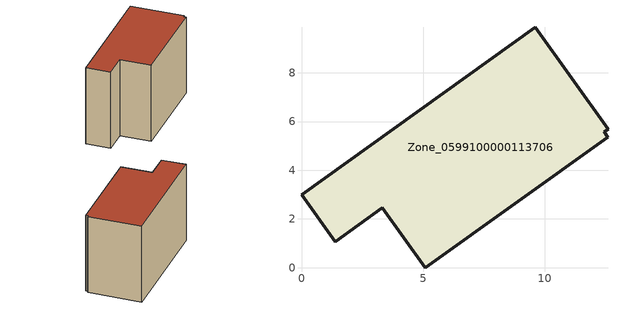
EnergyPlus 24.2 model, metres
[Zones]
Zone_0599100000113706
 floor ground (C_G): 3.32,2.45 1.38,1.06 0,2.99 9.6,9.87 12.59,5.68 12.44,5.58 12.59,5.36 5.08,0 z0
 wall outside (C_F): 9.6,9.87 0,2.99 1.38,1.06 3.32,2.45 5.08,0 12.59,5.36 12.44,5.58 12.59,5.68 9.6,9.87 z0:7.78
 roof outside (C_R): 5.08,0 12.59,5.36 12.44,5.58 12.59,5.68 9.6,9.87 0,2.99 1.38,1.06 3.32,2.45 z7.78
[BUILDING]
Pand.0599100000113706: North Axis=0; Terrain=City; Loads Convergence Tolerance Value=0.04; Temperature Convergence Tolerance Value=0.4; Solar Distribution=FullExterior; Maximum Number of Warmup Days=25; Minimum Number of Warmup Days=1
[Site:Location]
Rotterdam.The.Hague.AP_ZH_NLD Design_Conditions: Latitude=51.96; Longitude=4.45; Time Zone=1; Elevation=-4.5
[SITE:GROUNDTEMPERATURE:BUILDINGSURFACE]
18, 18, 18, 18, 18, 18, 18, 18, 18, 18, 18, 18
[MATERIAL] Thermal Absorptance=0.9; Solar Absorptance=0.7; Visible Absorptance=0.7
Name | Roughness | Thickness | Conductivity | Density | Specific Heat
G.TI.1975-1991 | MediumSmooth | 0.15 | 0.288461 | 540 | 1210
F.TI.1975-1991 | Rough | 0.3 | 0.230769 | 1920 | 840
R.TI.1975-1991 | MediumRough | 0.2 | 0.153846 | 1500 | 1000
[CONSTRUCTION]
C_G: G.TI.1975-1991
C_F: F.TI.1975-1991
C_R: R.TI.1975-1991
[ZONE]
Zone_0599100000113706: Type=1; Multiplier=1; Ceiling Height=Autocalculate; Volume=Autocalculate; Floor Area=autocalculate; Part of Total Floor Area=Yes
[ZONEINFILTRATION:DESIGNFLOWRATE]
Infil_Zone_0599100000113706: Zone or ZoneList or Space or SpaceList=Zone_0599100000113706; Schedule=AlwaysOn; Design Flow Rate Calculation Method=Flow/Area; Flow Rate per Floor Area=0.003; Constant Term Coefficient=1; Temperature Term Coefficient=0; Velocity Term Coefficient=0; Velocity Squared Term Coefficient=0
[HVACTEMPLATE:ZONE:IDEALLOADSAIRSYSTEM]
Zone_0599100000113706: Maximum Heating Supply Air Temperature=50; Minimum Cooling Supply Air Temperature=13; Maximum Heating Supply Air Humidity Ratio=0.0156; Minimum Cooling Supply Air Humidity Ratio=0.0077; Heating Limit=NoLimit; Cooling Limit=NoLimit; Dehumidification Control Type=ConstantSensibleHeatRatio; Cooling Sensible Heat Ratio=0.7; Dehumidification Setpoint=60; Humidification Control Type=None; Humidification Setpoint=30; Outdoor Air Method=None; Outdoor Air Flow Rate per Person=0.00944; Outdoor Air Flow Rate per Zone Floor Area=0; Outdoor Air Flow Rate per Zone=0; Demand Controlled Ventilation Type=None; Outdoor Air Economizer Type=NoEconomizer; Heat Recovery Type=None; Sensible Heat Recovery Effectiveness=0.7; Latent Heat Recovery Effectiveness=0.65
[ZONECONTROL:THERMOSTAT]
ThermostatControl_Zone_0599100000113706: Zone or ZoneList=Zone_0599100000113706; Control Type Schedule=DualSetpointControlType; Control 1=Thermostat_Zone_0599100000113706; Temperature Difference Between Cutout And Setpoint=0
[THERMOSTATSETPOINT:DUALSETPOINT]
Thermostat_Zone_0599100000113706: Heating Setpoint Temperature Schedule=HeatingSetpoint_Zone_0599100000113706; Cooling Setpoint Temperature Schedule=CoolingSetpoint_Zone_0599100000113706
[SCHEDULE:COMPACT]
HeatingSetpoint_Zone_0599100000113706: Through: 12/31, For: AllDays, Until: 24:00, 21
CoolingSetpoint_Zone_0599100000113706: Through: 12/31, For: AllDays, Until: 24:00, 24
DualSetpointControlType: Through: 12/31, For: AllDays, Until: 24:00, 4
AlwaysOn: Through: 12/31, For: AllDays, Until: 24:00, 1
